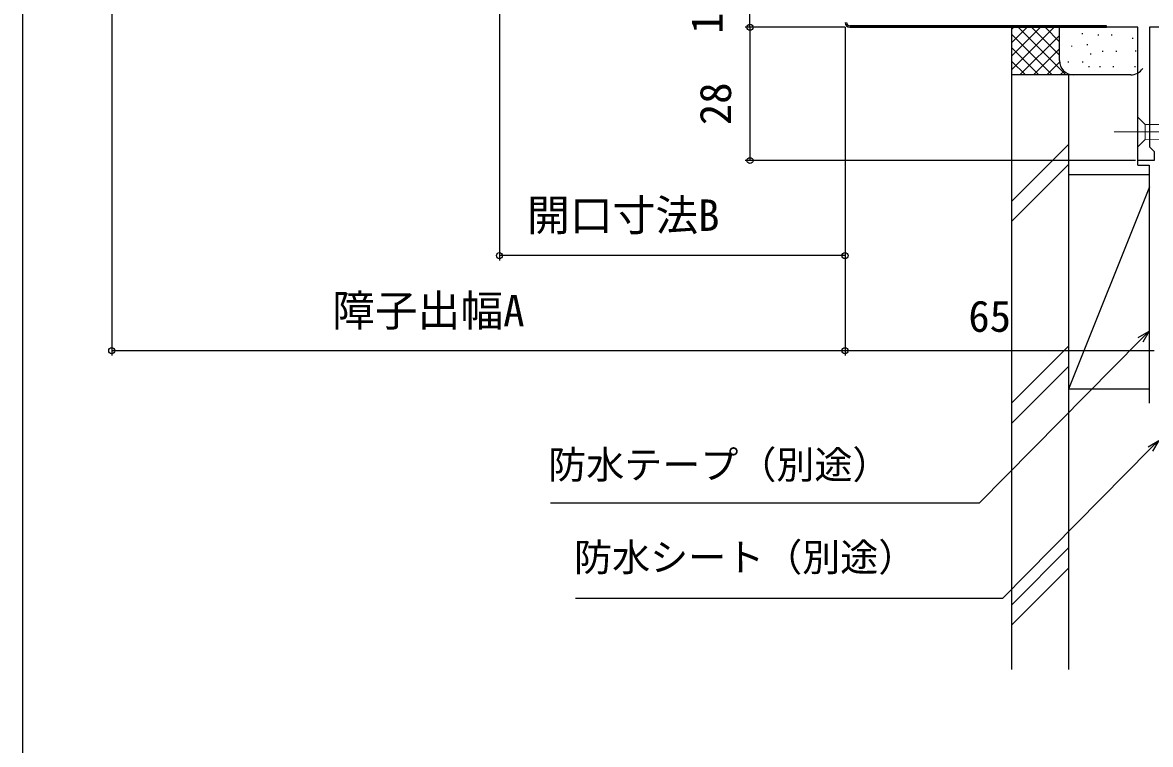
# Model space of a CAD drawing. Units: millimetres, scale not verified. Extents: x -525 to 525, y -783 to 778.
# Drawn here: x -525 to -287.8, y -143.5 to 8.3 of the extents above; entities that cross this region are included whole.
import ezdxf
from ezdxf.enums import TextEntityAlignment as Align

# ---------------------------------------------------------------- set-up
doc = ezdxf.new("R2010")
doc.units = ezdxf.units.MM
doc.header["$LTSCALE"] = 4
for name, color, linetype in [('0-3_YKK_11', 7, 'Continuous'), ('0-7_YKK_D', 6, 'Continuous'), ('0-8_YKK_ZWAK', 7, 'Continuous'), ('0-9_YSS_K', 3, 'Continuous'), ('0-A_YSS_KE', 3, 'Continuous')]:
    doc.layers.add(name, color=color, linetype=linetype)
doc.layers.add('0-5_YKK_13', color=4, linetype='Continuous', lineweight=18)
doc.styles.add('ＭＳ ゴシック', font='')
doc.styles.get('ＭＳ ゴシック').set_extended_font_data('MS Gothic')

msp = doc.modelspace()

# ---------------------------------------------------------------- linework, layer by layer
at = {"layer": '0-3_YKK_11'}
for p, q in [((-351.834, 7.75), (-351.615, 7.968)), ((-290.399, 7.3), (-350.999, 7.3)), ((-349.455, 7.3), (-349.155, 7.6)), ((-346.627, 7.3), (-346.327, 7.6)), ((-343.798, 7.3), (-343.498, 7.6)), ((-340.97, 7.3), (-340.67, 7.6)), ((-338.141, 7.3), (-337.841, 7.6)), ((-335.313, 7.3), (-335.013, 7.6)), ((-332.485, 7.3), (-332.185, 7.6)), ((-329.656, 7.3), (-329.356, 7.6)), ((-326.828, 7.3), (-326.528, 7.6)), ((-323.999, 7.3), (-323.699, 7.6)), ((-321.171, 7.3), (-320.871, 7.6)), ((-318.342, 7.3), (-318.042, 7.6)), ((-315.514, 7.3), (-315.214, 7.6)), ((-312.686, 7.3), (-312.386, 7.6)), ((-309.857, 7.3), (-309.557, 7.6)), ((-307.029, 7.3), (-306.729, 7.6)), ((-304.2, 7.3), (-303.9, 7.6)), ((-301.372, 7.3), (-301.072, 7.6)), ((-298.543, 7.3), (-298.243, 7.6))]:
    msp.add_line(p, q, dxfattribs=at)
for points in [[(-236.999, 15.1), (-236.999, 12.459), (-237.119, 12.275), (-237.119, 11.726), (-236.999, 11.542), (-236.999, 7.3), (-287.999, 7.3), (-287.999, -17.8), (-287.499, -18.3), (-286.999, -18.8), (-286.999, -20.7), (-290.399, -20.7), (-290.399, 7.3)], [(-350.999, 7.3), (-296.999, 7.3), (-296.999, 7.6), (-350.999, 7.6)]]:
    msp.add_lwpolyline(points, dxfattribs=at)
for radius in [1, 1, 0.7]:
    msp.add_arc((-350.999, 8.3), radius, 180.00001, 269.99999, dxfattribs=at)
at = {"layer": '0-5_YKK_13'}
for p, q in [((-290.399, -11.6), (-290.399, -17.8)), ((-290.399, -11.6), (-288.849, -13.15)), ((-270.315, -13.149), (-288.849, -13.15)), ((-288.849, -13.15), (-288.849, -16.25)), ((-295.399, -14.7), (-260.399, -14.699)), ((-290.399, -17.8), (-288.849, -16.25)), ((-288.849, -16.25), (-270.315, -16.249))]:
    msp.add_line(p, q, dxfattribs=at)
at = {"layer": '0-7_YKK_D'}
for p, q in [((-424.687, 49.882), (-424.687, -41.7)), ((-506.244, 48.166), (-506.244, -61.7)), ((-371.999, 7.3), (-371.999, 19.3)), ((-351.999, 7.3), (-372.999, 7.3)), ((-351.999, 7.3), (-372.999, 7.3)), ((-371.999, 7.3), (-371.999, -20.7)), ((-351.999, 7.3), (-351.999, -61.7)), ((-351.999, 7.3), (-351.999, -41.7)), ((-351.999, 7.3), (-351.999, -61.7)), ((-290.899, -20.7), (-372.999, -20.7)), ((-351.999, -40.7), (-424.687, -40.7)), ((-351.999, -60.7), (-506.244, -60.7)), ((-286.999, -60.7), (-351.999, -60.7))]:
    msp.add_line(p, q, dxfattribs=at)
for points in [[(-288.05, -56.608), (-289.843, -58.422), (-323.806, -92.768), (-413.941, -92.768)], [(-290.329, -57.941), (-288.05, -56.608), (-289.357, -58.902)], [(-285.999, -79.538), (-287.792, -81.351), (-318.858, -112.768), (-408.678, -112.768)], [(-288.278, -80.87), (-285.999, -79.538), (-287.306, -81.831)]]:
    msp.add_lwpolyline(points, dxfattribs=at)
for centre in [(-371.999, 7.3), (-371.999, 7.3), (-371.999, -20.7), (-424.687, -40.7), (-351.999, -40.7), (-506.244, -60.7), (-351.999, -60.7), (-351.999, -60.7)]:
    msp.add_circle(centre, 0.637, dxfattribs=at)
at = {"layer": '0-8_YKK_ZWAK'}
msp.add_line((-525, 747.3), (-525, -782.7), dxfattribs=at)
at = {"layer": '0-9_YSS_K'}
for p, q in [((-316.9, 1.271), (-310.871, 7.3)), ((-316.9, 6.927), (-316.528, 7.3)), ((-316.9, 4.099), (-313.699, 7.3)), ((-316.9, -2.7), (-316.9, 7.3)), ((-316.9, -1.558), (-308.042, 7.3)), ((-315.587, 7.3), (-305.587, -2.7)), ((-312.758, 7.3), (-306.9, 1.442)), ((-309.93, 7.3), (-306.9, 4.271)), ((-307.101, 7.3), (-306.9, 7.099)), ((-306.9, 0.3), (-306.9, 7.3)), ((-316.9, 5.785), (-308.415, -2.7)), ((-315.214, -2.7), (-306.9, 5.614)), ((-302.145, 6.084), (-302.145, 5.884)), ((-298.77, 5.78), (-298.77, 5.58)), ((-295.93, 5.78), (-295.93, 5.58)), ((-291.547, 5.112), (-291.547, 4.912)), ((-316.9, 2.957), (-311.243, -2.7)), ((-312.386, -2.7), (-306.9, 2.785)), ((-304.405, 3.443), (-304.405, 3.243)), ((-301.058, 3.777), (-301.058, 3.577)), ((-297.825, 2.377), (-297.825, 2.177)), ((-294.984, 2.377), (-294.984, 2.177)), ((-290.88, 2.442), (-290.88, 2.242)), ((-316.9, 0.128), (-314.072, -2.7)), ((-305.072, 0.105), (-305.072, -0.095)), ((-302.06, 0.105), (-302.06, -0.095)), ((-300.399, 1.774), (-300.399, 1.574)), ((-309.557, -2.7), (-306.883, -0.025)), ((-306.729, -2.7), (-305.934, -1.905)), ((-300.733, -0.896), (-300.733, -1.096)), ((-298.436, -0.896), (-298.436, -1.096)), ((-295.596, -0.896), (-295.596, -1.096)), ((-291.05, -0.896), (-291.05, -1.096)), ((-303.9, -2.7), (-316.9, -2.7)), ((-291.9, -2.7), (-303.9, -2.7)), ((-304.9, -17.242), (-316.9, -29.242)), ((-316.9, -33.485), (-304.9, -21.485)), ((-304.9, -68.7), (-304.9, -23.7)), ((-287.9, -23.7), (-304.9, -23.7)), ((-304.9, -68.7), (-287.9, -26.2)), ((-304.9, -59.669), (-316.9, -71.669)), ((-304.9, -63.911), (-316.9, -75.911)), ((-304.9, -68.7), (-287.9, -68.7)), ((-304.9, -102.095), (-316.9, -114.095)), ((-304.9, -106.338), (-316.9, -118.338))]:
    msp.add_line(p, q, dxfattribs=at)
for centre, start, end in [((-303.9, 0.3), 180, 270), ((-291.9, 0.3), 270, 326.44238)]:
    msp.add_arc(centre, 3, start, end, dxfattribs=at)
at = {"layer": '0-A_YSS_KE'}
for p, q in [((-290.399, -21.7), (-290.399, 3.3)), ((-316.9, -127.7), (-316.9, -2.7))]:
    msp.add_line(p, q, dxfattribs=at)
for points in [[(-304.9, -127.7), (-304.9, -2.7), (-316.9, -2.7)], [(-290.399, -21.7), (-288.05, -21.7), (-288.05, -71.7)]]:
    msp.add_lwpolyline(points, dxfattribs=at)

# ---------------------------------------------------------------- texts
at = {"layer": '0-7_YKK_D', "style": 'ＭＳ ゴシック'}
for s, p in [('12', (-375.792, 5.912)), ('28', (-373.999, -13.271))]:
    msp.add_text(s, height=6.598, rotation=90, dxfattribs=at).set_placement(p, align=Align.BOTTOM_LEFT)
for s, height, p in [('開口寸法B', 6.598, (-418.897, -37.473)), ('障子出幅A', 6.598, (-459.906, -57.524)), ('65', 6.598, (-326.07, -58.7)), ('防水テープ（別途）', 5.865, (-414.438, -89.357)), ('防水シート（別途）', 5.865, (-409.005, -108.81))]:
    msp.add_text(s, height=height, dxfattribs=at).set_placement(p, align=Align.BOTTOM_LEFT)

doc.saveas('drawing.dxf')
